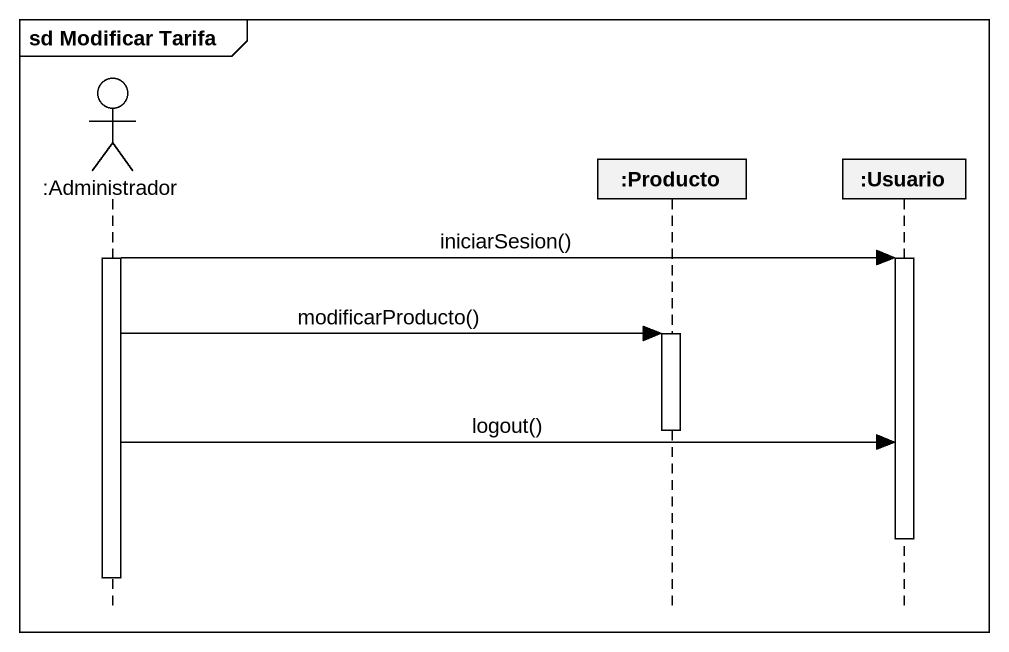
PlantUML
@startuml
mainframe sd Modificar Tarifa
hide footbox
actor ":Administrador" as Administrador
participant ":Producto" as Producto
participant ":Usuario" as Usuario

activate Administrador
Administrador -> Usuario : iniciarSesion()
activate Usuario
Administrador -> Producto : modificarProducto()
activate Producto
deactivate Producto
Administrador -> Usuario : logout()
deactivate Usuario
deactivate Administrador
@enduml
